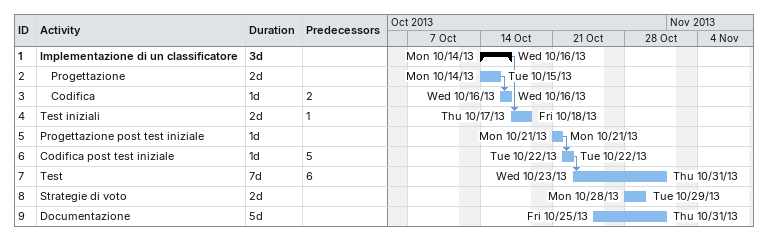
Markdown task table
| ID | Level | Task | Duration | Start | Finish | Predecessors |
|---|---|---|---|---|---|---|
| 1 | 1 | **Implementazione di un classificatore** | 3d | 2013-10-14 | 2013-10-16 |  |
| 2 | 2 | Progettazione | 2d | 2013-10-14 | 2013-10-15 |  |
| 3 | 2 | Codifica | 1d | 2013-10-16 | 2013-10-16 | 2 |
| 4 | 1 | Test iniziali | 2d | 2013-10-17 | 2013-10-18 | 1 |
| 5 | 1 | Progettazione post test iniziale | 1d | 2013-10-21 | 2013-10-21 |  |
| 6 | 1 | Codifica post test iniziale | 1d | 2013-10-22 | 2013-10-22 | 5 |
| 7 | 1 | Test | 7d | 2013-10-23 | 2013-10-31 | 6 |
| 8 | 1 | Strategie di voto | 2d | 2013-10-28 | 2013-10-29 |  |
| 9 | 1 | Documentazione | 5d | 2013-10-25 | 2013-10-31 |  |
